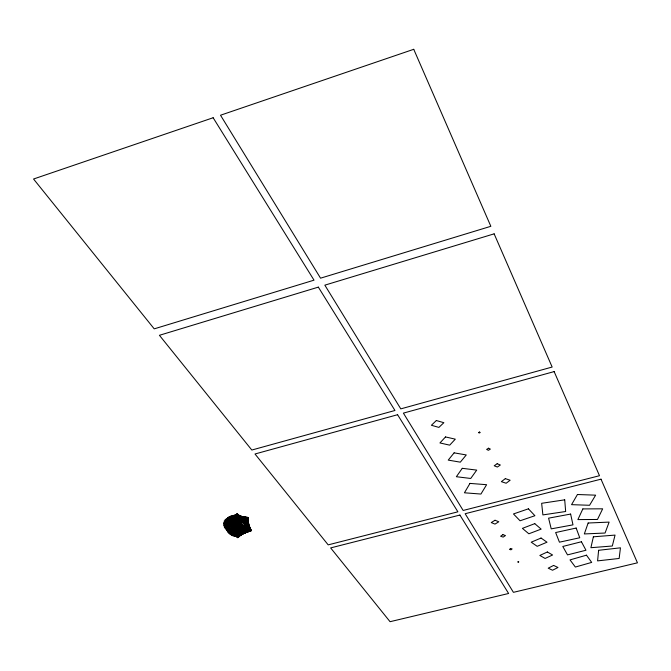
<?xml version="1.0" encoding="UTF-8"?>
<svg xmlns="http://www.w3.org/2000/svg" width="671" height="671" viewBox="0 0 671 671"><rect width="100%" height="100%" fill="white"/><g stroke="black" fill="none" stroke-linecap="round" stroke-linejoin="round"><path stroke-width="1.01" d="M227.603 517.593L226.714 528.194L247.02 528.069L248.144 517.484L227.603 517.593M598.624 550.295L597.584 560.889L619.148 558.457L620.457 547.821L598.624 550.295M229.063 516.813L226.915 526.576L245.527 527.138L247.867 517.4L229.063 516.813M593.374 536.808L590.899 547.704L612.313 546.009L615.047 535.097L593.374 536.808M588.14 523.011L584.332 533.94L605.066 533.034L609.125 522.105L588.14 523.011M230.547 516.192L227.435 524.932L244.009 526.039L247.264 517.341L230.547 516.192M582.856 508.912L577.882 519.589L597.467 519.471L602.659 508.819L582.856 508.912M231.99 515.722L228.241 523.296L242.533 524.797L246.383 517.266L231.99 515.722M577.437 494.51L571.558 504.659L589.566 505.28L595.622 495.164L577.437 494.51M469.968 483.405L464.433 492.799L480.931 494.049L486.609 484.697L469.968 483.405M233.315 515.387L229.281 521.711L241.166 523.43L245.267 517.14L233.315 515.387M462.26 468.316L456.372 476.72L470.732 478.465L476.72 470.103L462.26 468.316M234.464 515.135L230.48 520.21L239.975 521.979L243.992 516.93L234.464 515.135M454.124 452.85L448.236 460.105L460.306 462.168L466.27 454.946L454.124 452.85M237.702 537.362L237.375 537.723L238.39 537.496L237.702 537.362M445.51 436.938L439.941 442.952L449.687 445.15L455.29 439.161L445.51 436.938M235.412 514.934L231.772 518.809L238.977 520.47L242.642 516.611L235.412 514.934M436.343 420.532L431.403 425.271L438.893 427.402L443.858 422.688L436.343 420.532M237.459 536.054L236.486 536.985L238.247 537.421L239.22 536.49L237.459 536.054M236.133 514.741L233.063 517.526L238.205 518.951L241.283 516.192L236.133 514.741M518.205 561.778L517.802 562.113L518.8 561.904L518.205 561.778M237.291 534.628L235.353 536.213L238.356 537.102L240.293 535.517L237.291 534.628M236.628 514.531L234.296 516.351L237.651 517.467L239.992 515.647L236.628 514.531M505.338 478.641L501.363 481.652L506.152 483.237L510.136 480.235L505.338 478.641M510.623 548.517L509.44 549.398L510.958 549.809L512.132 548.928L510.623 548.517M237.249 533.076L234.011 535.391L238.339 536.901L241.577 534.594L237.249 533.076M497.186 463.728L494.208 465.766L497.354 467.033L500.331 465.003L497.186 463.728M236.93 514.254L235.387 515.294L237.299 516.033L238.834 514.992L236.93 514.254M502.889 534.678L500.591 536.23L503.175 537.102L505.473 535.55L502.889 534.678M237.383 531.44L232.501 534.485L238.146 536.792L243.028 533.755L237.383 531.44M488.555 448.22L486.618 449.419L488.413 450.3L490.35 449.1L488.555 448.22M495.039 520.251L491.247 522.575L494.997 524.101L498.788 521.778L495.039 520.251M237.056 513.877L236.293 514.33L237.87 514.246L237.056 513.877M479.463 432.049L478.515 432.585L479.287 433.038L480.235 432.501L479.463 432.049M237.719 529.746L230.899 533.487L237.752 536.733L244.563 533.026L237.719 529.746M553.625 565.427L548.207 568.186L552.56 570.241L557.978 567.49L553.625 565.427M238.272 528.035L229.272 532.363L237.14 536.691L246.123 532.405L238.272 528.035M547.351 551.973L539.845 555.454L545.095 558.448L552.585 554.992L547.351 551.973M239.052 526.349L227.712 531.13L236.309 536.624L247.607 531.893L239.052 526.349M541.069 538.041L531.222 542.185L537.194 546.32L547.008 542.21L541.069 538.041M534.77 523.648L522.407 528.362L528.849 533.789L541.145 529.125L534.77 523.648M240.033 524.73L226.295 529.788L235.286 536.49L248.949 531.499L240.033 524.73M528.421 508.819L513.474 513.952L520.059 520.788L534.913 515.722L528.421 508.819M213.143 117.744L33.55 179.014L154.221 328.857L314.02 280.168L213.143 117.744M413.739 49.302L220.516 115.227L320.553 278.18L490.845 226.303L413.739 49.302M241.174 523.221L225.112 528.362L234.104 536.246L250.048 531.189L241.174 523.221M318.339 287.129L159.413 335.299L251.818 450.04L394.959 410.484L318.339 287.129M494.133 233.844L324.839 285.158L400.788 408.874L552.158 367.045L494.133 233.844M586.479 555.177L570.023 559.899L575.357 567.045L591.688 562.399L586.479 555.177M397.584 414.712L254.997 453.99L328.186 544.869L457.89 511.814L397.584 414.712M554.137 371.6L403.397 413.118L463.158 510.463L599.497 475.714L554.137 371.6M242.424 521.87L224.215 526.861L232.812 535.861L250.862 530.946L242.424 521.87M459.903 515.051L330.635 547.913L390.061 621.698L508.618 593.483L459.903 515.051M601.006 479.178L465.154 513.718L513.424 592.342L637.45 562.826L601.006 479.178M581.422 541.749L562.784 546.471L567.515 554.883L585.968 550.245L581.422 541.749M243.716 520.688L223.661 525.334L231.487 535.299L251.331 530.736L243.716 520.688M576.163 528.043L555.638 532.548L559.446 542.176L579.752 537.756L576.163 528.043M244.965 519.698L223.477 523.808L230.203 534.552L251.432 530.518L244.965 519.698M570.627 514.07L548.593 518.155L551.218 528.865L572.984 524.856L570.627 514.07M246.089 518.918L223.669 522.34L229.029 533.613L251.164 530.249L246.089 518.918M564.714 499.828L541.648 503.3L542.889 514.909L565.653 511.503L564.714 499.828M247.029 518.322L224.231 520.948L228.031 532.489L250.535 529.905L247.029 518.322M247.716 517.911L225.112 519.673L227.293 531.189L249.595 529.444L247.716 517.911M248.094 517.643L226.261 518.557L226.84 529.746L248.404 528.832L248.094 517.643"/></g></svg>
